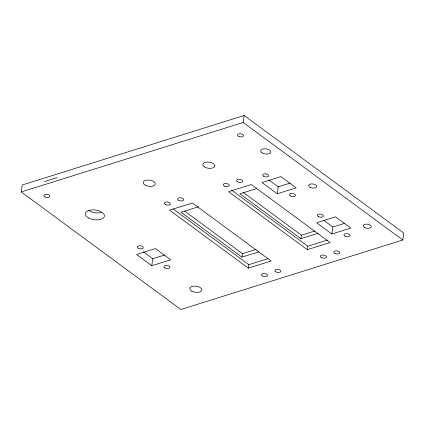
<?xml version="1.0" encoding="UTF-8"?>
<svg xmlns="http://www.w3.org/2000/svg" width="425" height="425" viewBox="0 0 425 425"><rect width="100%" height="100%" fill="white"/><g stroke="black" fill="none" stroke-linecap="round" stroke-linejoin="round"><path stroke-width="0.64" d="M21.25 191.951L22.201 184.992L244.147 115.504L403.75 233.049L402.799 240.008L180.853 309.496L21.25 191.951L243.196 122.464L402.799 240.008M151.794 265.71L136.553 254.485L155.417 248.577L170.659 259.803L151.794 265.71L152.745 258.751L143.289 251.786M243.196 122.464L244.147 115.504M258.798 251.871L241.968 257.141L242.447 253.661L184.668 211.108M248.338 268.138L169.602 210.147L192.398 203.012L271.134 260.998L248.338 268.138L248.816 264.658L173.273 209.02M277.286 193.763L262.044 182.538L280.909 176.635L296.151 187.855L277.286 193.763L278.237 186.809L268.781 179.839M318.368 233.219L300.916 238.685L301.394 235.206L243.084 192.265M307.286 249.677L228.549 191.691L251.345 184.556L330.076 242.542L307.286 249.677L307.764 246.202L231.689 190.172M331.893 233.978L316.652 222.758L335.516 216.851L350.758 228.076L331.893 233.978L332.844 227.024L323.914 220.447M44.524 181.571L57.099 177.634M198.464 206.778L181.008 212.245L241.968 257.141M256.79 188.519L239.955 193.789L300.916 238.685M278.237 186.809L290.185 183.069M152.745 258.751L164.693 255.011M242.447 253.661L256.158 249.369M301.394 235.206L315.106 230.913M332.844 227.024L344.792 223.284M248.816 264.658L267.808 258.713M307.764 246.202L327.388 240.056M101.325 212.527A9.663 4.893 7.8 0 1 88.326 210.274M364.321 227.333A4.069 2.061 7.8 0 0 371.152 227.237A4.069 2.061 7.8 0 0 366.408 224.118A4.069 2.061 7.8 0 0 364.321 227.333M345.1 236.236A3.055 1.546 7.8 0 0 350.025 235.806A3.055 1.546 7.8 0 0 345.993 233.67A3.055 1.546 7.8 0 0 345.1 236.236M318.283 216.511A3.055 1.546 7.8 0 0 323.319 216.261A3.055 1.546 7.8 0 0 319.515 214.014A3.055 1.546 7.8 0 0 318.283 216.511M290.206 195.845A3.055 1.546 7.8 0 0 295.327 195.776A3.055 1.546 7.8 0 0 291.768 193.433A3.055 1.546 7.8 0 0 290.206 195.845M263.532 176.205A3.055 1.546 7.8 0 0 268.658 176.131A3.055 1.546 7.8 0 0 265.099 173.793A3.055 1.546 7.8 0 0 263.532 176.205M310.303 187.446A4.069 2.061 7.8 0 0 316.705 186.639A4.069 2.061 7.8 0 0 311.047 183.951A4.069 2.061 7.8 0 0 310.303 187.446M262.214 152.931A5.089 2.577 7.8 0 0 270.608 152.511A5.089 2.577 7.8 0 0 264.265 148.777A5.089 2.577 7.8 0 0 262.214 152.931M238.691 136.383A3.055 1.546 7.8 0 0 243.488 135.777A3.055 1.546 7.8 0 0 239.248 133.763A3.055 1.546 7.8 0 0 238.691 136.383M237.416 181.719A3.055 1.546 7.8 0 0 242.537 181.645A3.055 1.546 7.8 0 0 238.977 179.302A3.055 1.546 7.8 0 0 237.416 181.719M224.496 186.15A3.055 1.546 7.8 0 0 229.298 185.544A3.055 1.546 7.8 0 0 225.053 183.526A3.055 1.546 7.8 0 0 224.496 186.15M204.377 166.866A6.104 3.087 7.8 0 0 214.62 166.722A6.104 3.087 7.8 0 0 207.501 162.042A6.104 3.087 7.8 0 0 204.377 166.866M178.606 200.26A3.055 1.546 7.8 0 0 183.643 200.01A3.055 1.546 7.8 0 0 179.839 197.763A3.055 1.546 7.8 0 0 178.606 200.26M165.245 204.441A3.055 1.546 7.8 0 0 170.282 204.191A3.055 1.546 7.8 0 0 166.478 201.949A3.055 1.546 7.8 0 0 165.245 204.441M145.679 185.348A6.104 3.087 7.8 0 0 155.279 184.137A6.104 3.087 7.8 0 0 146.79 180.104A6.104 3.087 7.8 0 0 145.679 185.348M88.692 218.052A9.663 4.893 7.8 0 0 104.3 216.692A9.663 4.893 7.8 0 0 91.529 209.934A9.663 4.893 7.8 0 0 88.692 218.052M45.045 197.014A3.055 1.546 7.8 0 0 49.842 196.408A3.055 1.546 7.8 0 0 45.597 194.39A3.055 1.546 7.8 0 0 45.045 197.014M191.919 291.247A6.104 3.087 7.8 0 0 201.779 290.387A6.104 3.087 7.8 0 0 193.71 286.121A6.104 3.087 7.8 0 0 191.919 291.247M164.852 267.877A3.055 1.546 7.8 0 0 169.888 267.628A3.055 1.546 7.8 0 0 166.085 265.386A3.055 1.546 7.8 0 0 164.852 267.877M138.045 248.152A3.055 1.546 7.8 0 0 143.167 248.078A3.055 1.546 7.8 0 0 139.607 245.74A3.055 1.546 7.8 0 0 138.045 248.152M321.348 257.539A3.055 1.546 7.8 0 0 326.379 257.284A3.055 1.546 7.8 0 0 322.575 255.042A3.055 1.546 7.8 0 0 321.348 257.539M335.012 253.518A3.055 1.546 7.8 0 0 339.809 252.907A3.055 1.546 7.8 0 0 335.564 250.893A3.055 1.546 7.8 0 0 335.012 253.518M262.257 275.905A3.055 1.546 7.8 0 0 267.378 275.836A3.055 1.546 7.8 0 0 263.819 273.493A3.055 1.546 7.8 0 0 262.257 275.905M275.905 271.894A3.055 1.546 7.8 0 0 280.835 271.463A3.055 1.546 7.8 0 0 276.803 269.328A3.055 1.546 7.8 0 0 275.905 271.894"/></g></svg>
